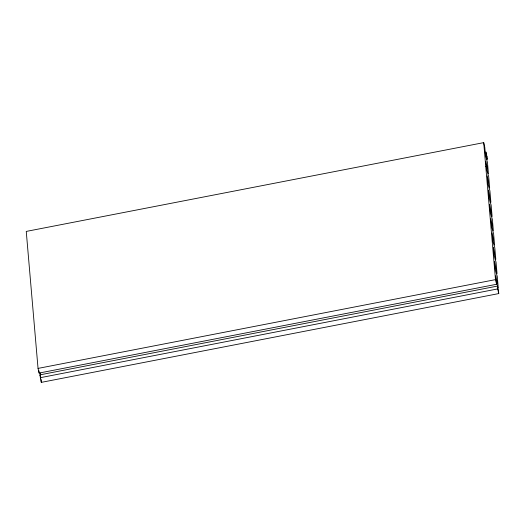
<?xml version="1.0" encoding="UTF-8"?>
<svg xmlns="http://www.w3.org/2000/svg" width="525" height="525" viewBox="0 0 525 525"><rect width="100%" height="100%" fill="white"/><g stroke="black" fill="none" stroke-linecap="round" stroke-linejoin="round"><path stroke-width="0.79" d="M483.702 142.636L26.25 231.42L38.043 368.406L39.126 373.058L496.578 284.281L495.843 275.717L498.258 287.871L497.273 276.458L495.351 270.007L494.609 261.45L497.031 273.604L496.046 262.185L494.123 255.741L493.382 247.177L495.803 259.337L494.819 247.918L492.89 241.467L492.155 232.91L494.576 245.063L493.592 233.651L491.663 227.2L490.928 218.636L493.349 230.797L492.365 219.378L490.435 212.927L489.7 204.369L492.115 216.523L491.137 205.111L489.208 198.66L488.473 190.096L490.888 202.256L489.91 190.838L487.981 184.393L487.246 175.829L489.661 187.983L488.677 176.571L486.754 170.12L486.012 161.556L488.434 173.716L487.449 162.297L485.527 155.853L484.785 147.289L483.702 142.636L495.488 279.628L496.578 284.281M485.494 166.523L487.102 166.208M38.043 368.406L495.488 279.628M39.966 374.857L497.418 286.079L498.507 290.725L498.75 293.58L41.298 382.364L39.966 374.857L40.694 377.961M40.215 377.711L497.661 288.927L497.418 286.079M497.661 288.927L498.75 293.58M39.9 372.776L40.445 375.106M40.53 373.393L40.668 375.027M41.055 379.509L41.298 382.364M38.922 370.722L39.126 373.058M486.957 156.594L485.874 151.942L487.207 159.442L486.957 156.594"/></g></svg>
